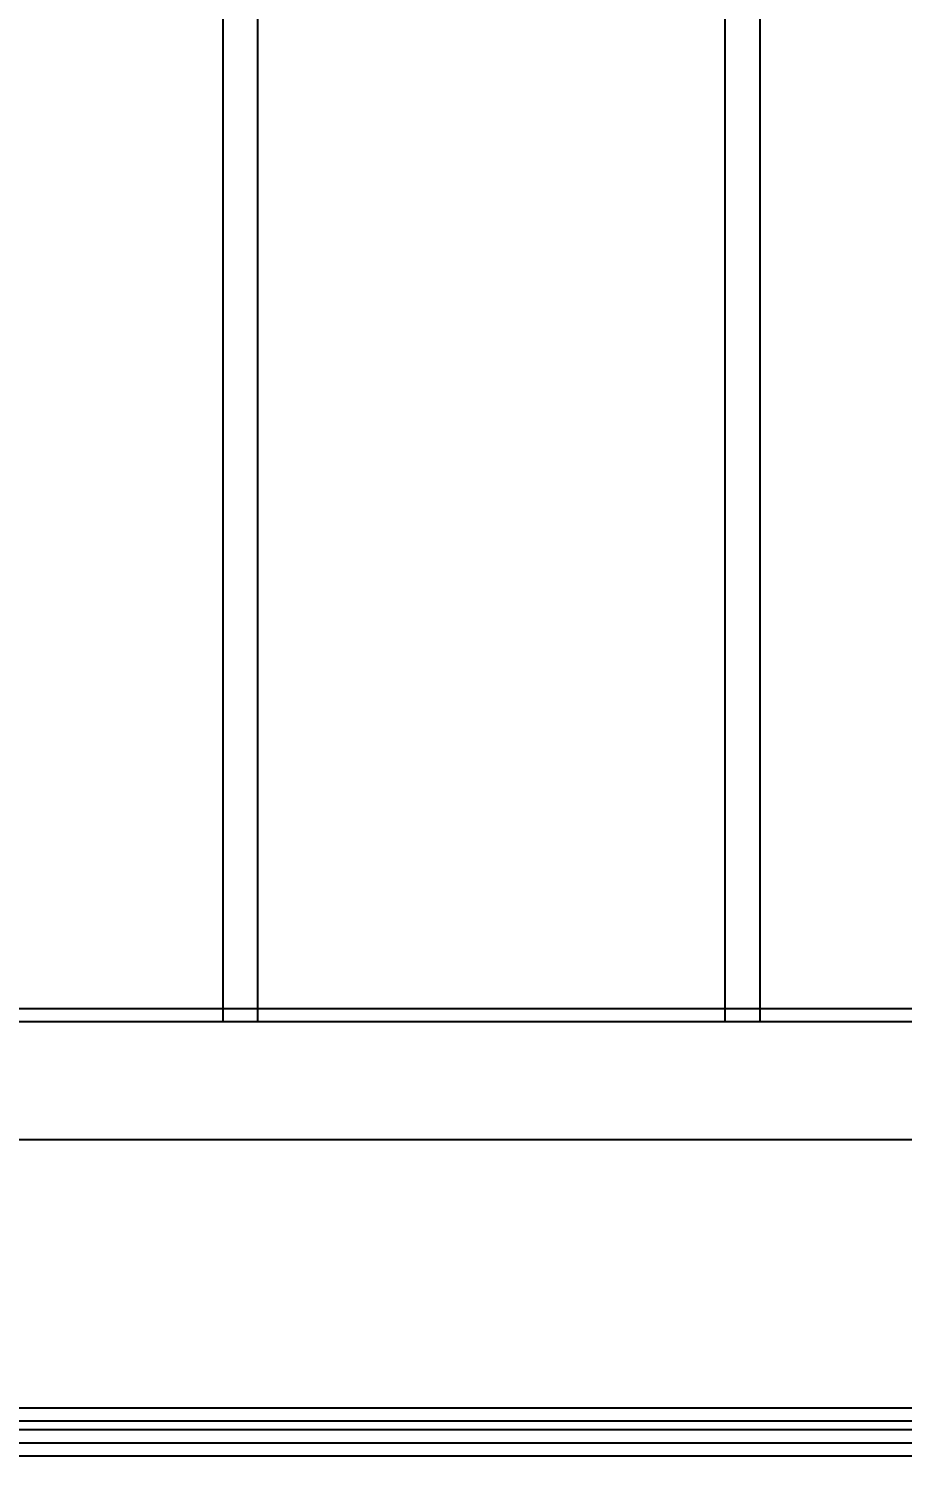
# Model space of a CAD drawing. Header units: millimetres. Extents: x 10366 to 13995, y 24552 to 29685.
# Drawn here: x 12688.4 to 12889.2, y 27953.3 to 28282.6 of the extents above; entities that cross this region are included whole.
import ezdxf

# ---------------------------------------------------------------- set-up
doc = ezdxf.new("R2010")
doc.units = ezdxf.units.MM
doc.header["$LTSCALE"] = 3
doc.layers.add('DomyÅ›lny', color=7, linetype='Continuous')
doc.styles.get("Standard").update_dxf_attribs({"font": 'arial.ttf'})
doc.dimstyles.new('MATEUSZ', dxfattribs={"dimtxt": 35, "dimasz": 16, "dimexe": 0.18, "dimexo": 0.0625, "dimgap": 0.09, "dimtad": 0, "dimdec": 0, "dimdsep": 46, "dimtxsty": 'Standard', "dimblk": 'DOT', "dimcen": 0.09, "dimse1": 1, "dimse2": 1, "dimadec": 0, "dimazin": 0, "dimtfac": 1, "dimtdec": 0, "dimtofl": 0, "dimtmove": 0, "dimatfit": 3, "dimfxl": 1, "dimtolj": 1, "dimtzin": 0, "dimlwd": 9, "dimlwe": 9, "dimarcsym": 0})

# ---------------------------------------------------------------- blocks, each defined once
blk = doc.blocks.new('_Dot')
at = {"color": 0, "linetype": 'ByBlock', "lineweight": -2}
blk.add_line((-0.5, 0), (-1, 0), dxfattribs=at)
at = {"color": 0, "linetype": 'ByBlock', "const_width": 0.5}
blk.add_lwpolyline([(-0.25, 0, 1), (0.25, 0, 1)], format="xyb", close=True, dxfattribs=at)
blk = doc.blocks.new('*D14')
at = {"color": 0, "lineweight": 9, "transparency": 16777216}
for p, q in [((12536.26, 27789.03), (12868.72, 27789.03)), ((13278.26, 27789.03), (12945.8, 27789.03))]:
    blk.add_line(p, q, dxfattribs=at)
at = {"layer": 'Defpoints', "color": 0, "transparency": 16777216}
for p in [(12520.26, 27954.58), (13294.26, 27954.58), (13294.26, 27789.03)]:
    blk.add_point(p, dxfattribs=at)
at = {"color": 0, "lineweight": 9, "transparency": 16777216, "xscale": 16, "yscale": 16, "zscale": 16, "rotation": 180}
blk.add_blockref('_Dot', (12520.26, 27789.03), dxfattribs=at)
at = {"color": 0, "lineweight": 9, "transparency": 16777216, "xscale": 16, "yscale": 16, "zscale": 16}
blk.add_blockref('_Dot', (13294.26, 27789.03), dxfattribs=at)
at = {"color": 0, "transparency": 16777216, "insert": (12907.26, 27789.03), "char_height": 35, "attachment_point": 5}
blk.add_mtext('\\A1;774', dxfattribs=at)
blk = doc.blocks.new('*D21')
at = {"color": 0, "lineweight": 9, "transparency": 16777216}
for p, q in [((12686.17, 27894.43), (12867.82, 27894.43)), ((13128.24, 27894.43), (12946.59, 27894.43))]:
    blk.add_line(p, q, dxfattribs=at)
at = {"layer": 'Defpoints', "color": 0, "transparency": 16777216}
for p in [(12670.17, 27983.83), (13144.24, 27983.83), (13144.24, 27894.43)]:
    blk.add_point(p, dxfattribs=at)
at = {"color": 0, "lineweight": 9, "transparency": 16777216, "xscale": 16, "yscale": 16, "zscale": 16, "rotation": 180}
blk.add_blockref('_Dot', (12670.17, 27894.43), dxfattribs=at)
at = {"color": 0, "lineweight": 9, "transparency": 16777216, "xscale": 16, "yscale": 16, "zscale": 16}
blk.add_blockref('_Dot', (13144.24, 27894.43), dxfattribs=at)
at = {"color": 0, "transparency": 16777216, "insert": (12907.2, 27894.43), "char_height": 35, "attachment_point": 5}
blk.add_mtext('\\A1;474', dxfattribs=at)

msp = doc.modelspace()

# ---------------------------------------------------------------- linework, layer by layer
at = {"layer": 'DomyÅ›lny'}
for p, q in [((12733.11, 28054.33), (12733.11, 28754.33)), ((12741.11, 28054.33), (12741.11, 28754.33)), ((12848.44, 28054.33), (12848.44, 28300.06)), ((12856.44, 28300.09), (12856.44, 28054.33)), ((13250.88, 28057.33), (12567.06, 28057.33)), ((13253.97, 28054.33), (12563.97, 28054.33)), ((12563.97, 28027.33), (13253.97, 28027.33)), ((13291.26, 27965.58), (12523.26, 27965.58)), ((13291.26, 27962.58), (12523.26, 27962.58)), ((12523.26, 27957.58), (13291.26, 27957.58)), ((13148.92, 27960.58), (12665.48, 27960.58)), ((12523.26, 27954.58), (13291.26, 27954.58))]:
    msp.add_line(p, q, dxfattribs=at)

# ---------------------------------------------------------------- dimensions: what is measured, and where the dimension line sits
for base, p1, p2, picture, middle in [((13144.24, 27894.43), (12670.17, 27983.83), (13144.24, 27983.83), '*D21', (12907.2, 27894.43)), ((13294.26, 27789.03), (12520.26, 27954.58), (13294.26, 27954.58), '*D14', (12907.26, 27789.03))]:
    dim = msp.add_linear_dim(base=base, p1=p1, p2=p2, dimstyle='MATEUSZ')
    dim.commit()
    dim.dimension.update_dxf_attribs({"geometry": picture, "text_midpoint": middle})

doc.saveas('drawing.dxf')
